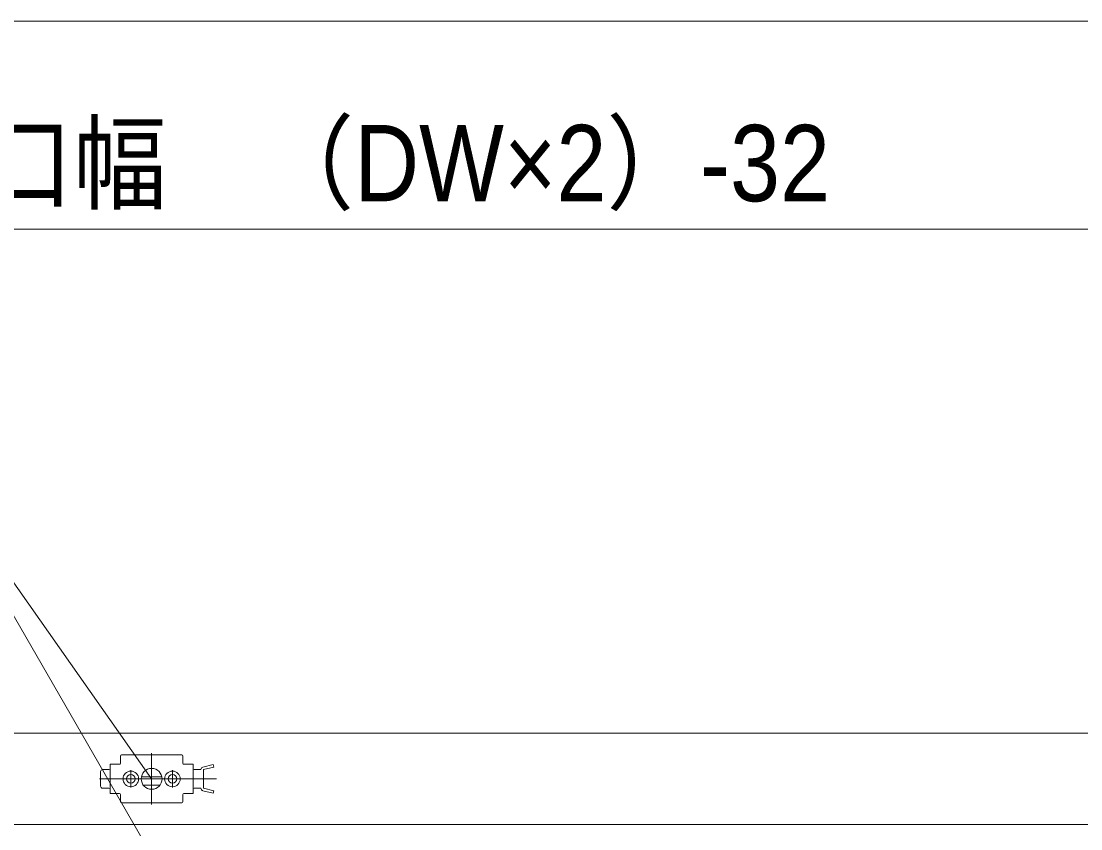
# Model space of a CAD drawing. Units: millimetres, scale not verified. Extents: x -6062 to 6062, y -3045 to 3045.
# Drawn here: x -2520 to -2011, y 1292 to 1680 of the extents above; entities that cross this region are included whole.
import ezdxf
from ezdxf.enums import TextEntityAlignment as Align

# ---------------------------------------------------------------- set-up
doc = ezdxf.new("R2010")
doc.units = ezdxf.units.MM
doc.header["$LTSCALE"] = 20
for name, color, linetype, lineweight in [('0-0_2寸法-3', 7, 'Continuous', 9), ('0-1_3一般', 7, 'Continuous', 9), ('0-2_2寸法-1', 7, 'Continuous', 9)]:
    doc.layers.add(name, color=color, linetype=linetype, lineweight=lineweight)
doc.styles.add('ＭＳ Ｐゴシック', font='')
doc.styles.get('ＭＳ Ｐゴシック').set_extended_font_data('MS PGothic')

# ---------------------------------------------------------------- blocks, each defined once
blk = doc.blocks.new('グループ-108')
at = {"layer": '0-1_3一般'}
for p, q in [((-13700, 26536.7), (-13700, 26526.1)), ((-13700, 26526.1), (-13700, 26466.9)), ((-13110, 26546.7), (-13690, 26546.7)), ((-13400, 26069.2), (-13400, 26565.4)), ((-13100, 26466.9), (-13100, 26536.7)), ((-13890, 26246.9), (-13890, 26386.9)), ((-13870, 26406.9), (-13810, 26406.9)), ((-13710, 26456.9), (-13800, 26456.9)), ((-13800, 26176.9), (-13800, 26456.9)), ((-13600, 26234.4), (-13600, 26399.4)), ((-13200, 26234.4), (-13200, 26399.4)), ((-13000, 26456.9), (-13090, 26456.9)), ((-13000, 26456.9), (-13000, 26176.9)), ((-13000, 26401.9), (-13000, 26456.9)), ((-13000, 26446.9), (-13000, 26416.9)), ((-12990, 26406.9), (-12926, 26406.9)), ((-12902, 26406.9), (-12902, 26226.9)), ((-12902, 26241.9), (-12902, 26391.9)), ((-13902.5, 26316.9), (-13682.5, 26316.9)), ((-13517.5, 26316.9), (-13682.5, 26316.9)), ((-13522.5, 26316.9), (-13282.5, 26316.9)), ((-13117.5, 26316.9), (-13282.5, 26316.9)), ((-12777.5, 26316.9), (-13117.5, 26316.9)), ((-13810, 26226.9), (-13870, 26226.9)), ((-13800, 26176.9), (-13710, 26176.9)), ((-13090, 26176.9), (-13000, 26176.9)), ((-13000, 26176.9), (-13000, 26231.9)), ((-13000, 26216.9), (-13000, 26186.9)), ((-12926, 26226.9), (-12990, 26226.9)), ((-12902, 26226.9), (-12802, 26202.9)), ((-13700, 26166.9), (-13700, 26107.7)), ((-13700, 26107.7), (-13700, 26097.1)), ((-13690, 26087.1), (-13110, 26087.1)), ((-13100, 26107.7), (-13100, 26166.9)), ((-13100, 26097.1), (-13100, 26107.7)), ((-59990, 25876.9), (11350, 25876.9)), ((-59990, 25876.9), (11350, 25876.9))]:
    blk.add_line(p, q, dxfattribs=at)
for points in [[(-59990, 25876.9), (-59990, 26756.9), (11350, 26756.9), (11350, 25876.9)], [(-12907.6, 26430.2), (-12807.6, 26454.2), (-12802, 26430.9), (-12902, 26406.9)], [(-12802, 26202.9), (-12807.6, 26179.5), (-12907.6, 26203.5)]]:
    blk.add_lwpolyline(points, dxfattribs=at)
for centre, radius in [((-13600, 26316.9), 75), ((-13200, 26316.9), 75), ((-13600, 26316.9), 42), ((-13200, 26316.9), 42)]:
    blk.add_circle(centre, radius, dxfattribs=at)
for centre, radius, start, end in [((-13690, 26536.7), 10, 90, 180), ((-13110, 26536.7), 10, 0, 90), ((-13870, 26386.9), 20, 90, 180), ((-13810, 26416.9), 10, 270, 0), ((-13710, 26466.9), 10, 270, 0), ((-13090, 26466.9), 10, 180, 270), ((-12990, 26416.9), 10, 180, 270), ((-12902, 26406.9), 24, 103.49573, 180), ((-13870, 26246.9), 20, 180, 270), ((-13810, 26216.9), 10, 0, 90), ((-13710, 26166.9), 10, 0, 90), ((-13090, 26166.9), 10, 90, 180), ((-12990, 26216.9), 10, 90, 180), ((-12902, 26226.9), 24, 180, 256.50427), ((-13690, 26097.1), 10, 180, 270), ((-13110, 26097.1), 10, 270, 0)]:
    blk.add_arc(centre, radius, start, end, dxfattribs=at)
blk = doc.blocks.new('グループ-109')
at = {"layer": '0-1_3一般'}
blk.add_blockref('グループ-108', (0, 0), dxfattribs=at)

msp = doc.modelspace()

# ---------------------------------------------------------------- linework, layer by layer
at = {"layer": '0-0_2寸法-3'}
for p, q in [((-2457.5, 1315.86), (-2575.07, 1482.84)), ((-2457.34, 1320.86), (-2457.66, 1320.86)), ((-2457.34, 1320.86), (-2457.66, 1320.86)), ((-2452.61, 1316.86), (-2462.39, 1316.86)), ((-2453.5, 1312.86), (-2461.5, 1312.86))]:
    msp.add_line(p, q, dxfattribs=at)
msp.add_lwpolyline([(-2453.2, 1271.76), (-2575.07, 1482.84), (-2994.3, 1482.84)], dxfattribs=at)
msp.add_circle((-2457.5, 1315.86), 5.01, dxfattribs=at)
msp.add_circle((-2457.5, 1315.86), 5.01, dxfattribs=at)
at = {"layer": '0-2_2寸法-1'}
for p, q in [((-4774.79, 1680), (-1232.21, 1680)), ((-3574.79, 1580), (-1232.21, 1580))]:
    msp.add_line(p, q, dxfattribs=at)

# ---------------------------------------------------------------- block references
at = {"layer": '0-1_3一般', "xscale": 0.05, "yscale": 0.05}
msp.add_blockref('グループ-109', (-1787.5, 0), dxfattribs=at)

# ---------------------------------------------------------------- texts
at = {"layer": '0-2_2寸法-1', "style": 'ＭＳ Ｐゴシック', "width": 0.9}
msp.add_text('有効開口幅\u3000（DW×2）-32', height=36.69, dxfattribs=at).set_placement((-2675.46, 1582.45), align=Align.BOTTOM_LEFT)

doc.saveas('drawing.dxf')
